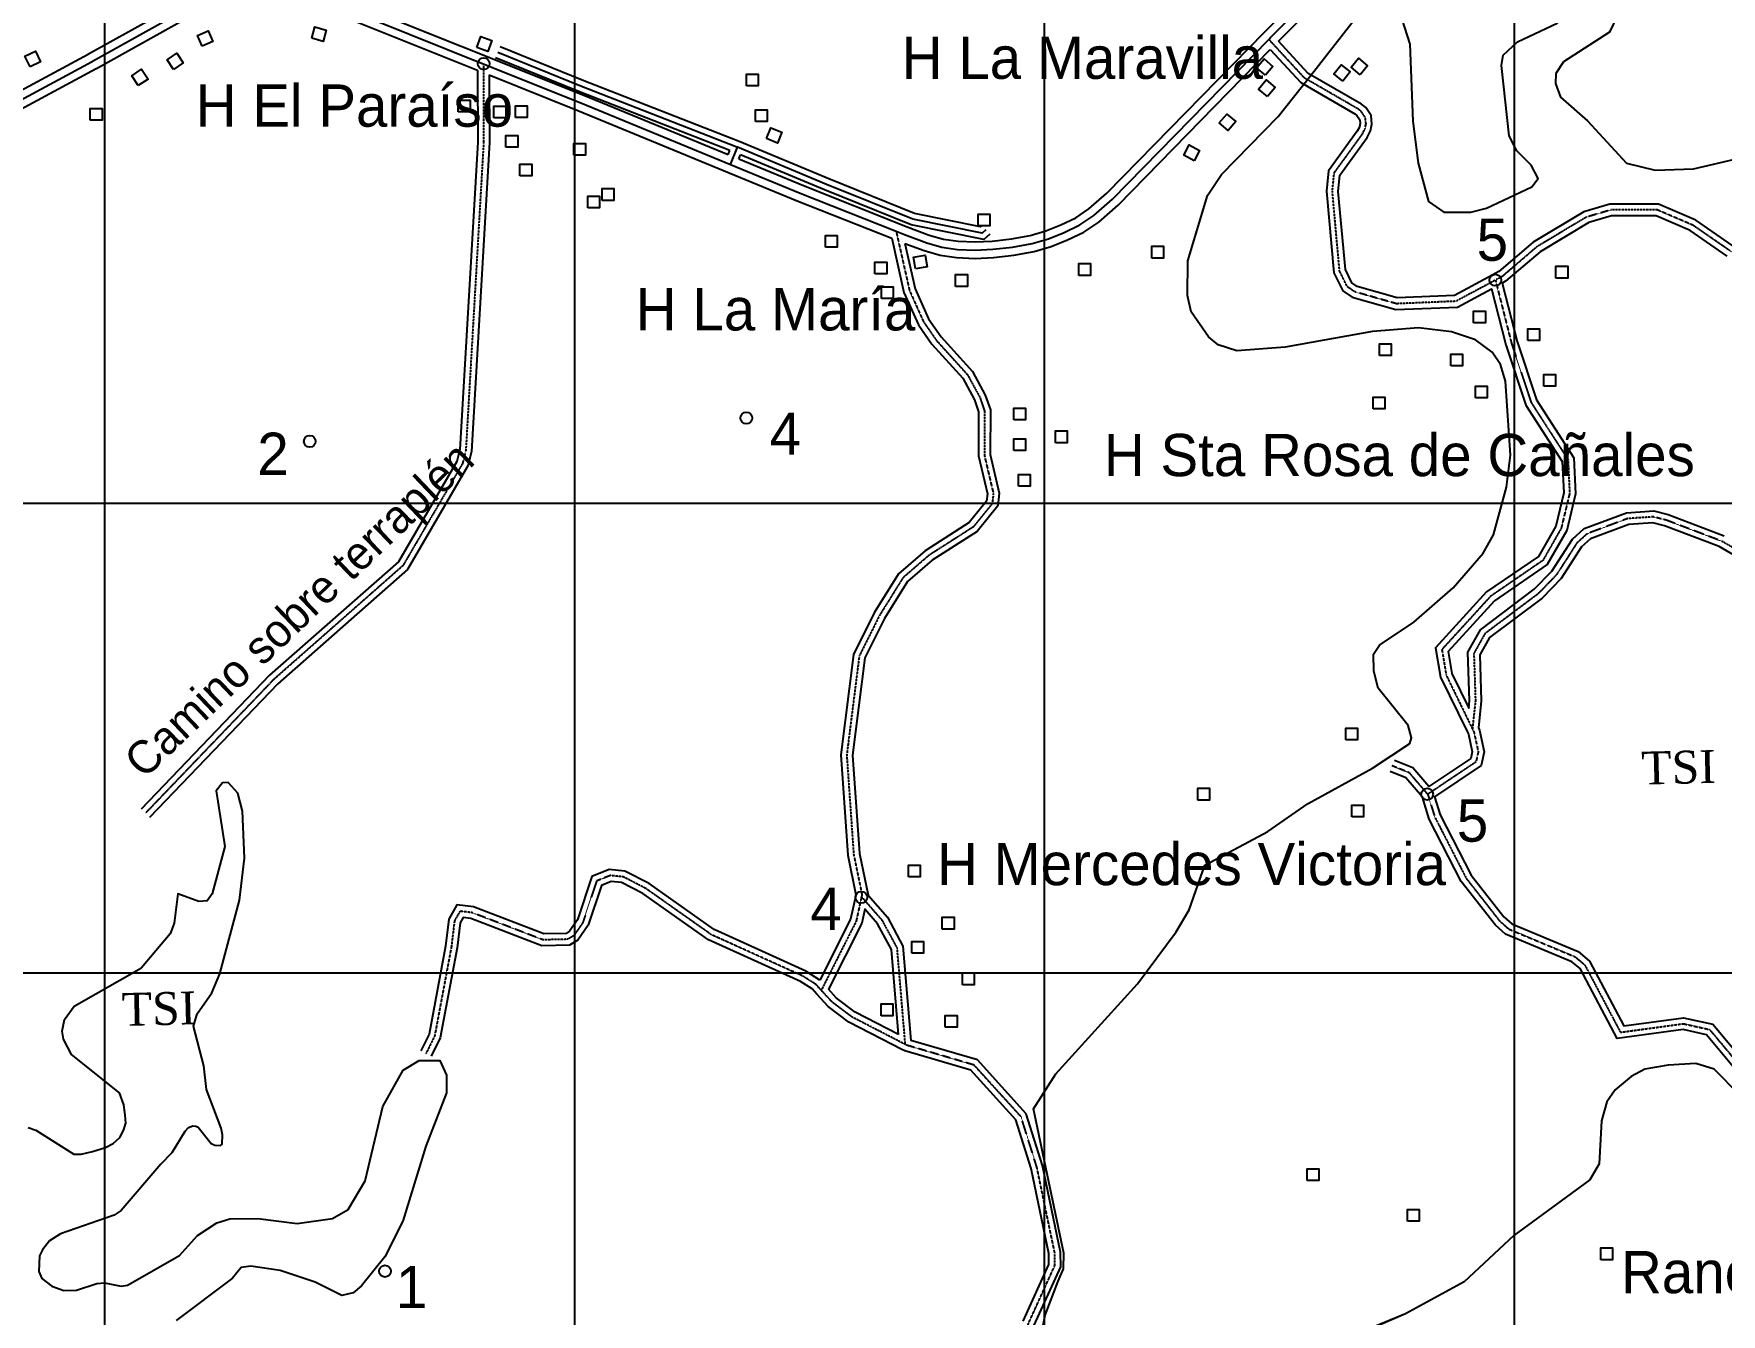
# Model space of a CAD drawing. Extents: x 638173 to 667318, y 9795622 to 9816401.
# Drawn here: x 651849 to 655440, y 9812274 to 9814999 of the extents above; entities that cross this region are included whole.
import ezdxf

# ---------------------------------------------------------------- set-up
doc = ezdxf.new("R2010")
doc.units = 0
doc.header["$MEASUREMENT"] = 0
doc.linetypes.add('HIDDEN', pattern=[0.375, 0.25, -0.125])
for name, color, linetype in [('CAMINO1', 7, 'CONTINUOUS'), ('CAMINO4', 7, 'CONTINUOUS'), ('CAMINO5', 7, 'CONTINUOUS'), ('CUADRICULAUTM', 7, 'CONTINUOUS'), ('EDIFICACION', 7, 'CONTINUOUS'), ('NOMBRESPROPIOS', 7, 'CONTINUOUS'), ('PANTANOINUNDACIO', 7, 'CONTINUOUS'), ('PARALELACAMINO', 7, 'CONTINUOUS'), ('PUNTOALTURA', 7, 'CONTINUOUS'), ('RIOINTERMITENTE', 7, 'CONTINUOUS'), ('TEXTOAZUL', 7, 'CONTINUOUS'), ('TEXTODESCRIPTIVO', 7, 'CONTINUOUS')]:
    doc.layers.add(name, color=color, linetype=linetype)
doc.styles.add('cotas', font='SWITZN.TTF')
doc.styles.add('escuelas', font='SWZCONLN.TTF')
doc.styles.add('rios', font='TIMESI_0.TTF')
doc.styles.add('txt', font='TXT', dxfattribs={"height": 0.2})

# ---------------------------------------------------------------- blocks, each defined once
blk = doc.blocks.new('COTA')
at = {"layer": 'PUNTOALTURA', "color": 1, "linetype": 'Continuous'}
blk.add_circle((0, 0), 12.5, dxfattribs=at)
blk = doc.blocks.new('CASA')
at = {"layer": 'EDIFICACION', "color": 4, "linetype": 'Continuous'}
blk.add_lwpolyline([(-12.57, -13.81), (-12.57, 11.18), (12.43, 11.18), (12.43, -13.82), (-12.57, -13.81)], close=True, dxfattribs=at)

msp = doc.modelspace()

# ---------------------------------------------------------------- linework, layer by layer
at = {"layer": 'CAMINO1', "color": 1, "linetype": 'Continuous'}
for points in [[(652490.86, 9815061.15), (652805.53, 9814934.93), (653012.93, 9814851.73), (653331.3, 9814720.78), (653480.08, 9814659.59), (653684.07, 9814578.6), (653701.56, 9814571.65), (653749.28, 9814553.8), (653781.43, 9814544.72), (653814.57, 9814539.77), (653852.37, 9814538.21), (653890.19, 9814540.14), (653932.08, 9814544.76), (653973.7, 9814552.49), (654008.34, 9814562.62), (654041.91, 9814576.1), (654074.99, 9814591.83), (654105.01, 9814611.93), (654144.71, 9814646.42), (654477.31, 9814986.86), (654481.03, 9814990.67), (654653.7, 9815163.45)], [(651356.18, 9814607.51), (651973.13, 9814940.05), (651973.49, 9814940.25), (651973.75, 9814940.39), (652164, 9815046.04)]]:
    msp.add_lwpolyline(points, dxfattribs=at)
at = {"layer": 'CAMINO4', "color": 2, "linetype": 'HIDDEN'}
for points in [[(654959.64, 9814474.43), (654875.67, 9814429.44), (654748.86, 9814424.17), (654659.85, 9814449.72), (654644.42, 9814460.28), (654627.91, 9814493.75), (654612.56, 9814663.42), (654616.53, 9814702.67), (654676.05, 9814784.71), (654681.89, 9814796.04), (654684.24, 9814807.19), (654682.74, 9814820.29), (654674.26, 9814833.01), (654667.25, 9814838.66), (654553.25, 9814904.56), (654477.31, 9814986.86)], [(652805.53, 9814934.93), (652806.09, 9814767.47), (652768.21, 9814111.88), (652761.05, 9814083.7), (652634.43, 9813866.88), (652359.34, 9813624.53), (652086.23, 9813339.74)], [(655887.46, 9814170.22), (655850.1, 9814213.36), (655801.56, 9814375.38), (655793.47, 9814396.36), (655766.5, 9814431.17), (655714.41, 9814461.37), (655488.86, 9814523.98), (655459, 9814536.67), (655380.17, 9814591.17), (655304.39, 9814623.73), (655205.17, 9814623.73), (655153.08, 9814608.45), (655047.34, 9814545.15), (654974.27, 9814482.27), (654959.64, 9814474.43)], [(653684.07, 9814578.6), (653712.54, 9814452.27), (653742.37, 9814385.75), (653769.97, 9814345.95), (653836.05, 9814272.98), (653862.42, 9814224.87), (653872.14, 9814196.16), (653871.85, 9814101.64), (653890.99, 9814020.49), (653888.84, 9813999.12), (653847.89, 9813948.85), (653753.43, 9813888.44), (653698.67, 9813841.05), (653648.47, 9813760.53), (653605.53, 9813674.15), (653578.92, 9813463.57), (653593.64, 9813252.54), (653611.34, 9813166.35), (653610.43, 9813162.2)], [(654959.64, 9814474.43), (654993.67, 9814340.37), (655035.6, 9814213.89), (655114.1, 9814092.41), (655117.48, 9814020.58), (655099.57, 9813946.31), (655060.6, 9813877.88), (654949.09, 9813801.4), (654845.6, 9813688.24), (654854.84, 9813633.58), (654910.58, 9813519.29)], [(655645.79, 9813815.62), (655628.45, 9813812.64), (655622.85, 9813814.47), (655614.56, 9813818.24), (655441.36, 9813918.74), (655323.11, 9813963.59), (655295.89, 9813970.58), (655241.17, 9813967.01), (655155, 9813934.75), (655132.92, 9813914.96), (655089.52, 9813847.33), (655050.65, 9813807.08), (654937.18, 9813722.05), (654913.72, 9813679.94), (654917.04, 9813579.56), (654910.58, 9813519.29)], [(654910.58, 9813519.29), (654913.88, 9813512.52), (654923.02, 9813470.39), (654918.04, 9813448.9), (654815.55, 9813380.21)], [(654815.55, 9813380.21), (654776.53, 9813425.88), (654740.05, 9813440.56)], [(654815.55, 9813380.21), (654830.33, 9813332.09), (654897.33, 9813201.52), (654968.53, 9813110.53), (654988.07, 9813093.4), (655128.81, 9813034.53), (655149.63, 9813017.26), (655225.66, 9812873.68), (655359.65, 9812891.94), (655415.41, 9812879.53), (655492.7, 9812787.11)], [(653524.78, 9812963.09), (653513.25, 9812975.62), (653486.19, 9812992.97), (653290.7, 9813081.43), (653151.67, 9813179.55), (653103.25, 9813204.59), (653075.47, 9813207.18), (653046.72, 9813195.75), (653017.17, 9813107.02), (652998, 9813079.23), (652985.12, 9813071.6), (652932.33, 9813070.41), (652781.86, 9813128.17), (652755.78, 9813131.42), (652744.12, 9813110.72), (652737.38, 9813054.96), (652701.93, 9812865.92), (652683.49, 9812828.49)], [(653610.43, 9813162.2), (653599.08, 9813110.29), (653524.78, 9812963.09)], [(653703.71, 9812847.73), (653686.32, 9813053.25), (653655.09, 9813111.33), (653610.43, 9813162.2)], [(653703.71, 9812847.73), (653590.25, 9812906.08), (653547.98, 9812937.9), (653524.78, 9812963.09)], [(653704.7, 9811739.68), (653738.27, 9811767.17), (653781.24, 9811852.41), (653875.72, 9812001.84), (653937.59, 9812148.71), (653965.96, 9812254.35), (654021.82, 9812377.11), (654021.68, 9812404.46), (653983.58, 9812586.82), (653950.04, 9812693.93), (653850.06, 9812803.87), (653707.34, 9812845.87), (653703.71, 9812847.73)]]:
    msp.add_lwpolyline(points, dxfattribs=at)
at = {"layer": 'CAMINO5', "color": 7, "linetype": 'Continuous'}
msp.add_line((653331.3, 9814720.78), (653346.3, 9814757.29), dxfattribs=at)
for points in [[(653346.3, 9814757.29), (653345.26, 9814757.72), (653011.09, 9814888.04), (652836.44, 9814959.09)], [(653875.09, 9814581.42), (653867.23, 9814574.16), (653719.7, 9814604.4), (653536.1, 9814678.3), (653346.3, 9814757.29)]]:
    msp.add_lwpolyline(points, dxfattribs=at)
at = {"layer": 'CUADRICULAUTM', "color": 2, "linetype": 'Continuous'}
for points in [[(652000, 9796933.17), (652000, 9797000), (652000, 9798000), (652000, 9799000), (652000, 9800000), (652000, 9801000), (652000, 9802000), (652000, 9803000), (652000, 9804000), (652000, 9805000), (652000, 9806000), (652000, 9807000), (652000, 9808000), (652000, 9809000), (652000, 9810000), (652000, 9811000), (652000, 9812000), (652000, 9813000), (652000, 9814000), (652000, 9815360.68)], [(653000, 9796932.4), (653000, 9797000), (653000, 9798000), (653000, 9799000), (653000, 9800000), (653000, 9801000), (653000, 9802000), (653000, 9803000), (653000, 9804000), (653000, 9805000), (653000, 9806000), (653000, 9807000), (653000, 9808000), (653000, 9809000), (653000, 9810000), (653000, 9811000), (653000, 9812000), (653000, 9813000), (653000, 9814000), (653000, 9815359.97)], [(654000, 9796931.62), (654000, 9797000), (654000, 9798000), (654000, 9799000), (654000, 9800000), (654000, 9801000), (654000, 9802000), (654000, 9803000), (654000, 9804000), (654000, 9805000), (654000, 9806000), (654000, 9807000), (654000, 9808000), (654000, 9809000), (654000, 9810000), (654000, 9811000), (654000, 9812000), (654000, 9813000), (654000, 9814000), (654000, 9815359.26)], [(655000, 9796930.85), (655000, 9797000), (655000, 9798000), (655000, 9799000), (655000, 9800000), (655000, 9801000), (655000, 9802000), (655000, 9803000), (655000, 9804000), (655000, 9805000), (655000, 9806000), (655000, 9807000), (655000, 9808000), (655000, 9809000), (655000, 9810000), (655000, 9811000), (655000, 9812000), (655000, 9813000), (655000, 9814000), (655000, 9815358.56)], [(638801.74, 9814000), (639000, 9814000), (640000, 9814000), (641000, 9814000), (642000, 9814000), (643000, 9814000), (644000, 9814000), (645000, 9814000), (646000, 9814000), (647000, 9814000), (648000, 9814000), (649000, 9814000), (650000, 9814000), (651000, 9814000), (652000, 9814000), (653000, 9814000), (654000, 9814000), (655000, 9814000), (656000, 9814000)], [(638801.74, 9813000), (639000, 9813000), (640000, 9813000), (641000, 9813000), (642000, 9813000), (643000, 9813000), (644000, 9813000), (645000, 9813000), (646000, 9813000), (647000, 9813000), (648000, 9813000), (649000, 9813000), (650000, 9813000), (651000, 9813000), (652000, 9813000), (653000, 9813000), (654000, 9813000), (655000, 9813000), (656000, 9813000)]]:
    msp.add_lwpolyline(points, dxfattribs=at)
at = {"layer": 'PANTANOINUNDACIO', "color": 2, "linetype": 'Continuous'}
for points in [[(654029.18, 9812343.78), (654040.66, 9812370.14), (654041.12, 9812403.46), (653976.18, 9812710.61), (654024.03, 9812785.57), (654197.84, 9812976.93), (654280.03, 9813087.13), (654308.06, 9813134.49), (654340.98, 9813229.38), (654475.5, 9813300.95), (654560.78, 9813360.37), (654698.08, 9813435.47), (654777.26, 9813488.29), (654781.08, 9813500.67), (654773.9, 9813526.38), (654710.22, 9813606.38), (654700.83, 9813642.11), (654699.77, 9813678.39), (654712.81, 9813697.76), (654785.9, 9813746.77), (654869.88, 9813819.56), (654933.66, 9813893.34), (654955.69, 9813932.29), (654983.02, 9814033.99), (654991.49, 9814102.26), (654981.15, 9814259.46), (654970.13, 9814294.92), (654952.65, 9814320.87), (654917.13, 9814347.61), (654865.87, 9814364.08), (654795.76, 9814372.71), (654698.17, 9814364.91), (654511.8, 9814331.56), (654408.96, 9814323.81), (654369.22, 9814337.01), (654348.63, 9814353.79), (654311.72, 9814407.08), (654304.57, 9814441.56), (654304.7, 9814515.84), (654347.1, 9814654.68), (654376.62, 9814699.46), (654496.88, 9814822.54), (654565.59, 9814908.58), (654702.42, 9815084.69)], [(654744.08, 9815081.76), (654777.22, 9814976.91), (654783.58, 9814812.74), (654795.33, 9814723.39), (654817.35, 9814641.66), (654849.57, 9814618.78), (654907.51, 9814618.73), (654940.56, 9814627.76), (655037.1, 9814673.29), (655050.56, 9814690.74), (655035.38, 9814719.16), (655004.85, 9814749.37), (654989, 9814781.76)], [(654989, 9814781.76), (654972.65, 9814931.31), (654976.05, 9814953.48), (655006.79, 9814981.6), (655091.07, 9815021.64), (655128.77, 9815046.65), (655177.86, 9815058.99), (655208.54, 9815055.02), (655218.84, 9815036.19), (655202.26, 9815001.89), (655104.17, 9814938.95), (655088.28, 9814914.03), (655087.26, 9814892.69), (655098.38, 9814863.86), (655155.5, 9814813.8), (655238.61, 9814723.61), (655299.43, 9814708.18), (655380.82, 9814711.01), (655478.67, 9814733.77)], [(652118.91, 9812593.11), (652143.09, 9812617.75), (652171.03, 9812663.4), (652177.91, 9812670.99), (652187.1, 9812674.84), (652193.83, 9812674.17), (652198.37, 9812671.49), (652226.03, 9812636.67), (652234.43, 9812633.17), (652245.97, 9812632.38), (652249.51, 9812635.59), (652250.35, 9812655.46), (652247.9, 9812669.56), (652216.21, 9812752.18), (652210.58, 9812802.31), (652188.39, 9812886.59), (652196.13, 9812913.19), (652227.55, 9812957.95), (652244.38, 9812997.89), (652286.41, 9813154.54), (652297.52, 9813244.35), (652293.12, 9813344.13), (652283.19, 9813382.41), (652262.42, 9813405.54), (652250.25, 9813404.9), (652236.59, 9813387.78), (652255.33, 9813268.8), (652228.57, 9813168.47), (652217.43, 9813153.18), (652200.02, 9813151.96), (652155.08, 9813168.23), (652147.76, 9813106.18), (652139.06, 9813083.34), (652078.26, 9813010.77)], [(651836.6, 9812670.82), (651853.12, 9812665.41), (651934.22, 9812614.58), (651949.45, 9812614.07), (651973.53, 9812619.96), (652001.59, 9812628.8), (652017.91, 9812636.76), (652031.75, 9812649.74), (652039.4, 9812664.62), (652044.57, 9812680.54), (652043.35, 9812697.55), (652040.59, 9812719.15), (652031.39, 9812744.53), (651928.8, 9812826.32), (651911.71, 9812858.77), (651909.29, 9812876.13), (651914.27, 9812900.8), (651934.79, 9812928.97), (652078.26, 9813010.77)], [(652158.79, 9812398.55), (652197.06, 9812441.33), (652238.55, 9812468.45), (652265.68, 9812476.7), (652325.94, 9812477.55), (652409.38, 9812466.38), (652484.79, 9812477.7), (652517.54, 9812496.67), (652554.16, 9812557.4), (652591.97, 9812715.38), (652634.59, 9812793.22), (652669.18, 9812813.48), (652712.6, 9812813.59), (652726.96, 9812782.33), (652726.83, 9812744.56), (652683.46, 9812631.03), (652634.09, 9812471.78), (652596.24, 9812395.75), (652546.26, 9812334.1), (652528.65, 9812319.37), (652504.08, 9812313.54), (652447.94, 9812341.68), (652372.87, 9812366.57), (652310.75, 9812376.03), (652290.2, 9812373.21), (652271.88, 9812350.09), (652152.1, 9812260.64)], [(655479.98, 9812740.04), (655425.47, 9812795.5), (655386.09, 9812807.46), (655327.29, 9812803.6), (655277.69, 9812794.93), (655248.71, 9812779.64), (655214.63, 9812751.54), (655196.65, 9812726), (655185.39, 9812685.03), (655180.43, 9812593.37), (655160.34, 9812559.57), (654998.74, 9812441.29), (654892.85, 9812342.48), (654768.46, 9812274.76), (654558.92, 9812188.12)], [(652118.91, 9812593.11), (652034.9, 9812494.42), (652019.9, 9812484.31), (651905.39, 9812444.82), (651882.29, 9812429.68), (651867.63, 9812410.89), (651860.72, 9812398.17), (651859.47, 9812364.61), (651865.84, 9812349.87), (651887.21, 9812333.26), (651912.59, 9812324.19), (651939.87, 9812324.66), (651983.06, 9812339.11), (651999.11, 9812340.31), (652034.57, 9812333.11), (652048.13, 9812335.72), (652158.79, 9812398.55)], [(653818.53, 9811714.96), (653753.91, 9811756.38), (653892.77, 9811981.53), (653983.84, 9812181.85), (654001.49, 9812271.8), (654029.18, 9812343.78)]]:
    msp.add_lwpolyline(points, dxfattribs=at)
at = {"layer": 'PARALELACAMINO', "color": 7, "linetype": 'Continuous'}
for p, q in [((653326.39, 9814741.73), (653329.91, 9814750.29)), ((653349.51, 9814732.22), (653353.09, 9814740.93))]:
    msp.add_line(p, q, dxfattribs=at)
for points in [[(654497.99, 9814982.88), (654746.44, 9815231.5), (654858.67, 9815346.35)], [(653349.51, 9814732.22), (653486.64, 9814675.82), (653707.86, 9814587.98), (653754.73, 9814570.44), (653785.12, 9814561.86), (653816.23, 9814557.22), (653852.28, 9814555.73), (653888.78, 9814557.59), (653929.52, 9814562.08), (653969.64, 9814569.53), (654002.61, 9814579.18), (654034.89, 9814592.14), (654066.32, 9814607.08), (654094.36, 9814625.86), (654132.69, 9814659.16), (654468.58, 9815002.97), (654636.16, 9815170.67)], [(651349.38, 9814623.73), (651964.63, 9814955.35), (651965.44, 9814955.8), (652156.16, 9815061.7), (652251.24, 9815104.31), (652278.95, 9815112.06), (652306.87, 9815115.38), (652344.06, 9815117.97), (652382.02, 9815114.92), (652414.02, 9815107.3), (652444.31, 9815097.38), (652457.87, 9815092.28)], [(650911.83, 9814568.16), (651249.6, 9814568.37), (651272.57, 9814568.07), (651296.96, 9814570.9), (651362.98, 9814591.29), (651981.62, 9814924.76), (651982.05, 9814924.98), (652171.84, 9815030.38), (652263.18, 9815071.31), (652285.77, 9815077.62), (652310.15, 9815080.52), (652343.88, 9815082.87), (652376.54, 9815080.24), (652404.5, 9815073.58), (652432.69, 9815064.36), (652484.52, 9815044.84), (652793.08, 9814921.06)], [(652481.27, 9815083.46), (652497.2, 9815077.46), (653019.52, 9814867.94), (653326.39, 9814741.73)], [(655465.06, 9814547.68), (655386.25, 9814602.16), (655306.96, 9814636.23), (655203.37, 9814636.23), (655148.03, 9814620), (655040, 9814555.32), (654967.16, 9814492.64), (654953.74, 9814485.45), (654872.29, 9814441.81), (654750.36, 9814436.74), (654665.24, 9814461.18), (654654.18, 9814468.75), (654640.15, 9814497.19), (654625.12, 9814663.35), (654628.63, 9814698.06), (654686.73, 9814778.14), (654693.77, 9814791.81), (654696.89, 9814806.6), (654694.82, 9814824.71), (654683.6, 9814841.54), (654674.34, 9814849), (654561.15, 9814914.43), (654497.99, 9814982.88)], [(653329.91, 9814750.29), (653006.46, 9814876.43), (652831.73, 9814947.51)], [(653866.61, 9814590.6), (653863.46, 9814587.69), (653723.32, 9814616.42), (653540.84, 9814689.87), (653349.93, 9814769.31), (653015.72, 9814899.65), (652841.15, 9814970.67)], [(653702.75, 9814552.52), (653743.83, 9814537.16), (653777.74, 9814527.58), (653812.91, 9814522.32), (653852.46, 9814520.69), (653891.6, 9814522.69), (653934.64, 9814527.44), (653977.76, 9814535.45), (654014.07, 9814546.06), (654048.93, 9814560.06), (654083.66, 9814576.58), (654115.66, 9814598), (654156.73, 9814633.68), (654480.44, 9814965.03)], [(654480.44, 9814965.03), (654545.35, 9814894.69), (654660.16, 9814828.32), (654664.92, 9814824.48), (654670.66, 9814815.87), (654671.59, 9814807.78), (654670.01, 9814800.27), (654665.37, 9814791.28), (654604.43, 9814707.28), (654600, 9814663.49), (654615.67, 9814490.31), (654634.66, 9814451.81), (654654.46, 9814438.26), (654747.36, 9814411.6), (654879.05, 9814417.07), (654951.45, 9814455.86), (654981.66, 9814336.86), (655024.24, 9814208.44), (655101.77, 9814088.46), (655104.91, 9814021.78), (655087.83, 9813950.96), (655051.16, 9813886.56), (654940.84, 9813810.9), (654832.26, 9813692.17), (654842.82, 9813629.72), (654899.34, 9813513.81), (654901.98, 9813508.4), (654910.21, 9813470.48), (654906.98, 9813456.53), (654817.83, 9813396.78), (654784.04, 9813436.33), (654744.72, 9813452.16)], [(652793.08, 9814921.06), (652793.59, 9814767.81), (652755.8, 9814113.8), (652749.37, 9814088.48), (652624.65, 9813874.93), (652350.68, 9813633.56), (652077.21, 9813348.39)], [(652818.11, 9814911.03), (652818.59, 9814767.13), (652780.62, 9814109.96), (652772.73, 9814078.92), (652644.21, 9813858.83), (652368, 9813615.5), (652095.25, 9813331.09)], [(652818.11, 9814911.03), (653006.34, 9814835.52), (653473.52, 9814643.36), (653674.66, 9814563.5)], [(653883.57, 9814572.24), (653871, 9814560.63), (653716.08, 9814592.38), (653531.36, 9814666.73), (653353.09, 9814740.93)], [(655452.94, 9814525.66), (655374.09, 9814580.18), (655301.82, 9814611.23), (655206.97, 9814611.23), (655158.13, 9814596.9), (655054.68, 9814534.98), (654981.38, 9814471.9), (654974.17, 9814468.03), (655005.68, 9814343.88), (655046.96, 9814219.34), (655126.43, 9814096.36), (655130.05, 9814019.38), (655111.31, 9813941.66), (655070.04, 9813869.2), (654957.34, 9813791.9), (654858.94, 9813684.31), (654866.86, 9813637.44), (654902.78, 9813563.8), (654904.52, 9813580.02), (654901.11, 9813682.99), (654927.56, 9813730.46), (655042.35, 9813816.48), (655079.67, 9813855.12), (655123.32, 9813923.14), (655148.41, 9813945.63), (655238.52, 9813979.36), (655297.07, 9813983.18), (655326.89, 9813975.52), (655446.75, 9813930.06)], [(653674.66, 9814563.5), (653700.62, 9814448.3), (653731.44, 9814379.58), (653760.16, 9814338.16), (653825.8, 9814265.68), (653850.93, 9814219.82), (653859.63, 9814194.12), (653859.35, 9814100.2), (653878.34, 9814019.66), (653876.78, 9814004.11), (653839.47, 9813958.3), (653745.93, 9813898.48), (653689.06, 9813849.27), (653637.54, 9813766.63), (653593.39, 9813677.82), (653566.37, 9813463.92), (653581.23, 9813250.84), (653598.56, 9813166.44), (653598.22, 9813164.87), (653587.21, 9813114.51), (653521.76, 9812984.84)], [(653702.75, 9814552.52), (653724.46, 9814456.24), (653753.3, 9814391.92), (653779.78, 9814353.74), (653846.3, 9814280.28), (653873.91, 9814229.92), (653884.65, 9814198.2), (653884.35, 9814103.08), (653903.64, 9814021.32), (653900.9, 9813994.13), (653856.31, 9813939.4), (653760.93, 9813878.4), (653708.28, 9813832.83), (653659.4, 9813754.43), (653617.67, 9813670.48), (653591.47, 9813463.22), (653606.05, 9813254.24), (653624.31, 9813165.34), (653665.42, 9813118.51), (653698.56, 9813056.89), (653715.52, 9812856.49)], [(655608.82, 9813807.12), (655435.97, 9813907.42), (655319.33, 9813951.66), (655294.71, 9813957.98), (655243.82, 9813954.66), (655161.59, 9813923.87), (655142.52, 9813906.78), (655099.37, 9813839.54), (655058.95, 9813797.68), (654946.8, 9813713.64), (654926.33, 9813676.89), (654929.56, 9813579.1), (654923.39, 9813521.53), (654925.78, 9813516.64), (654935.83, 9813470.3), (654929.1, 9813441.27), (654830.23, 9813375), (654841.96, 9813336.81), (654907.91, 9813208.29), (654977.65, 9813119.16), (654994.78, 9813104.14), (655135.35, 9813045.34), (655159.52, 9813025.3), (655232.62, 9812887.24), (655360.18, 9812904.63), (655422.27, 9812890.81), (655490.93, 9812808.71)], [(656185.54, 9812975.58), (655916.71, 9812830.88), (655870.25, 9812777.78), (655828.8, 9812699.95), (655784.65, 9812650.13), (655745.83, 9812633.87), (655684.36, 9812623.11), (655612.95, 9812632.8), (655595.27, 9812644.18), (655541.98, 9812723.72), (655491.67, 9812768.84), (655483.11, 9812779.09), (655408.55, 9812868.25), (655359.12, 9812879.25), (655218.7, 9812860.12), (655139.74, 9813009.22), (655122.27, 9813023.72), (654981.36, 9813082.66), (654959.41, 9813101.9), (654886.75, 9813194.75), (654818.7, 9813327.37), (654804.36, 9813374.07), (654769.02, 9813415.43), (654735.38, 9813428.96)], [(653521.76, 9812984.84), (653492.17, 9813003.98), (653296.94, 9813092.33), (653158.18, 9813190.26), (653106.83, 9813216.81), (653073.64, 9813219.9), (653036.7, 9813205.22), (653005.87, 9813112.66), (652989.27, 9813088.59), (652981.57, 9813084.02), (652934.51, 9813082.96), (652784.92, 9813140.39), (652749, 9813144.86), (652732.01, 9813114.69), (652725.02, 9813056.86), (652689.96, 9812869.91), (652672.28, 9812834.01)], [(653954.16, 9812258.59), (654009.31, 9812379.79), (654009.19, 9812403.14), (653971.47, 9812583.67), (653938.94, 9812687.56), (653843.17, 9812792.87), (653702.68, 9812834.21), (653697.99, 9812836.61), (653583.58, 9812895.45), (653539.55, 9812928.6), (653515.58, 9812954.63), (653505.14, 9812965.97), (653480.21, 9812981.96), (653284.46, 9813070.53), (653145.16, 9813168.84), (653099.67, 9813192.37), (653077.3, 9813194.46), (653056.74, 9813186.28), (653028.47, 9813101.38), (653006.73, 9813069.87), (652988.67, 9813059.18), (652930.15, 9813057.86), (652778.8, 9813115.95), (652762.56, 9813117.98), (652756.23, 9813106.75), (652749.74, 9813053.06), (652713.9, 9812861.93), (652694.7, 9812822.97)], [(653689.35, 9812869.18), (653674.08, 9813049.61), (653644.76, 9813104.15), (653617.36, 9813135.37), (653610.95, 9813106.07), (653539.84, 9812965.19)], [(653689.35, 9812869.18), (653596.92, 9812916.71), (653556.41, 9812947.2), (653539.84, 9812965.19)], [(653711.07, 9811728.74), (653748.24, 9811759.18), (653792.13, 9811846.24), (653886.84, 9811996.03), (653949.44, 9812144.64), (653977.76, 9812250.11), (654034.33, 9812374.43), (654034.17, 9812405.78), (653995.69, 9812589.97), (653961.14, 9812700.3), (653856.95, 9812814.87), (653715.52, 9812856.49)]]:
    msp.add_lwpolyline(points, dxfattribs=at)
at = {"layer": 'RIOINTERMITENTE', "color": 132, "linetype": 'Continuous'}
msp.add_lwpolyline([(655479.98, 9812740.04), (655425.47, 9812795.5), (655386.09, 9812807.46), (655327.29, 9812803.6), (655277.69, 9812794.93), (655248.71, 9812779.64), (655214.63, 9812751.54), (655196.65, 9812726), (655185.39, 9812685.03), (655180.43, 9812593.37), (655160.34, 9812559.57), (654998.74, 9812441.29), (654892.85, 9812342.48), (654768.46, 9812274.76), (654533.28, 9812172.93)], dxfattribs=at)

# ---------------------------------------------------------------- block references
at = {"layer": 'EDIFICACION', "color": 4, "linetype": 'Continuous'}
for p, xscale, yscale, rotation in [((652456.09, 9814999.14), 0.9999994100725778, 0.9999994100725778, 344.5694487073744), ((652212.97, 9814989.93), 1.000002190375323, 1.000002190375323, 23.98391705066509), ((652807.97, 9814978.03), 1.00000053666007, 1.00000053666007, 340.3967691556632), ((651846.08, 9814946.18), 0.9999999481532745, 0.9999999481532745, 25.99099929155086), ((652148.96, 9814941.18), 1.000001525194582, 1.000001525194582, 34.11311908945857), ((654467.51, 9814928.89), 0.9999981168193913, 0.9999981168193913, 49.60637271431621), ((654668.92, 9814930.07), 1.000001074328163, 1.000001074328163, 50.16019977718129), ((652073.88, 9814906.87), 1.000000356150718, 1.000000356150718, 33.64877647754995), ((654632.04, 9814916.28), 0.9999983392120906, 0.9999983392120906, 51.70478890597217), ((654472.07, 9814883.65), 0.9999987708133813, 0.9999987708133813, 50.38661841049095), ((653424.98, 9814783.69), 1.000001324302365, 1.000001324302365, 337.9614706893534), ((654390.45, 9814811.31), 0.9999990453996563, 0.9999990453996563, 319.2858139995178), ((654311.95, 9814746.11), 1.000002928403203, 1.000002928403203, 61.4833585334239), ((653735.63, 9814514.33), 0.9999993233794224, 0.9999993233794224, 9.851955399548814)]:
    msp.add_blockref('CASA', p, dxfattribs=dict(at, xscale=xscale, yscale=yscale, rotation=rotation))
for p in [(653378.14, 9814901.55), (651981.57, 9814828.5), (652764.82, 9814846.54), (652840.72, 9814833.55), (652886.39, 9814834.42), (653397.19, 9814825.63), (652866.25, 9814771.14), (653010.88, 9814753.87), (652896.03, 9814710.16), (653040.34, 9814642.13), (653070.83, 9814657.98), (653871.29, 9814603.88), (653546.48, 9814558.36), (654240.74, 9814535.21), (653651.55, 9814501.51), (654085.32, 9814498.3), (653823.34, 9814474.96), (655101.06, 9814492.74), (653665.42, 9814449.01), (654925.7, 9814397.27), (655041.27, 9814359.44), (654725.38, 9814327.77), (654877.1, 9814305.72), (655074.89, 9814262.53), (654712.13, 9814214.33), (654929.5, 9814237.84), (653947.28, 9814190.88), (654035.93, 9814142.21), (653947.24, 9814125.6), (653957.25, 9814049.85), (654653.81, 9813509.63), (654338.51, 9813381.77), (654666.29, 9813346.18), (653723.02, 9813218.09), (653795, 9813107.29), (653730, 9813055.89), (653838.02, 9812988.73), (653664.48, 9812922.84), (653801.3, 9812898.25), (654571.18, 9812571.79), (654784.7, 9812485.42), (655196.16, 9812403.54)]:
    msp.add_blockref('CASA', p, dxfattribs=at)
at = {"layer": 'PUNTOALTURA', "color": 1, "linetype": 'Continuous'}
for p in [(652806.17, 9814935.08), (652806.17, 9814935.08), (654959.3, 9814474.51), (653365.2, 9814180.97), (652436.18, 9814131.29), (654814.34, 9813380.37), (653609.9, 9813160.93), (652596.19, 9812365.22)]:
    msp.add_blockref('COTA', p, dxfattribs=at)

# ---------------------------------------------------------------- texts
at = {"layer": 'NOMBRESPROPIOS', "color": 6, "linetype": 'Continuous', "style": 'escuelas'}
for s, p in [('H La Maravilla', (653695.99, 9814902.76)), ('H El Para%%237so', (652193.48, 9814800.93)), ('H La Mar%%237a', (653130.02, 9814367.36)), ('H Sta Rosa de Ca%%241ales', (654126.26, 9814057.3)), ('H Mercedes Victoria', (653771.05, 9813186.81)), ('Rancho Mechita', (655226.78, 9812318.34))]:
    msp.add_text(s, height=90, dxfattribs=at).set_placement(p)
at = {"layer": 'PUNTOALTURA', "color": 7, "linetype": 'Continuous', "style": 'cotas'}
for s, p in [('5', (654919.58, 9814515.58)), ('4', (653414.81, 9814102.65)), ('2', (652324.45, 9814059.83)), ('5', (654877.41, 9813279.28)), ('4', (653501.38, 9813091.29)), ('1', (652619.34, 9812286.55))]:
    msp.add_text(s, height=90, dxfattribs=at).set_placement(p)
at = {"layer": 'TEXTOAZUL', "color": 4, "linetype": 'Continuous', "style": 'rios'}
for p in [(655270.83, 9813400.76), (652036.71, 9812887.05)]:
    msp.add_text('TSI', height=70, rotation=1.37471, dxfattribs=at).set_placement(p)
at = {"layer": 'TEXTODESCRIPTIVO', "color": 7, "linetype": 'Continuous', "style": 'txt'}
msp.add_text('Camino sobre terrapl%%233n', height=70, rotation=43.64523, dxfattribs=at).set_placement((652083.21, 9813410.74))

doc.saveas('drawing.dxf')
